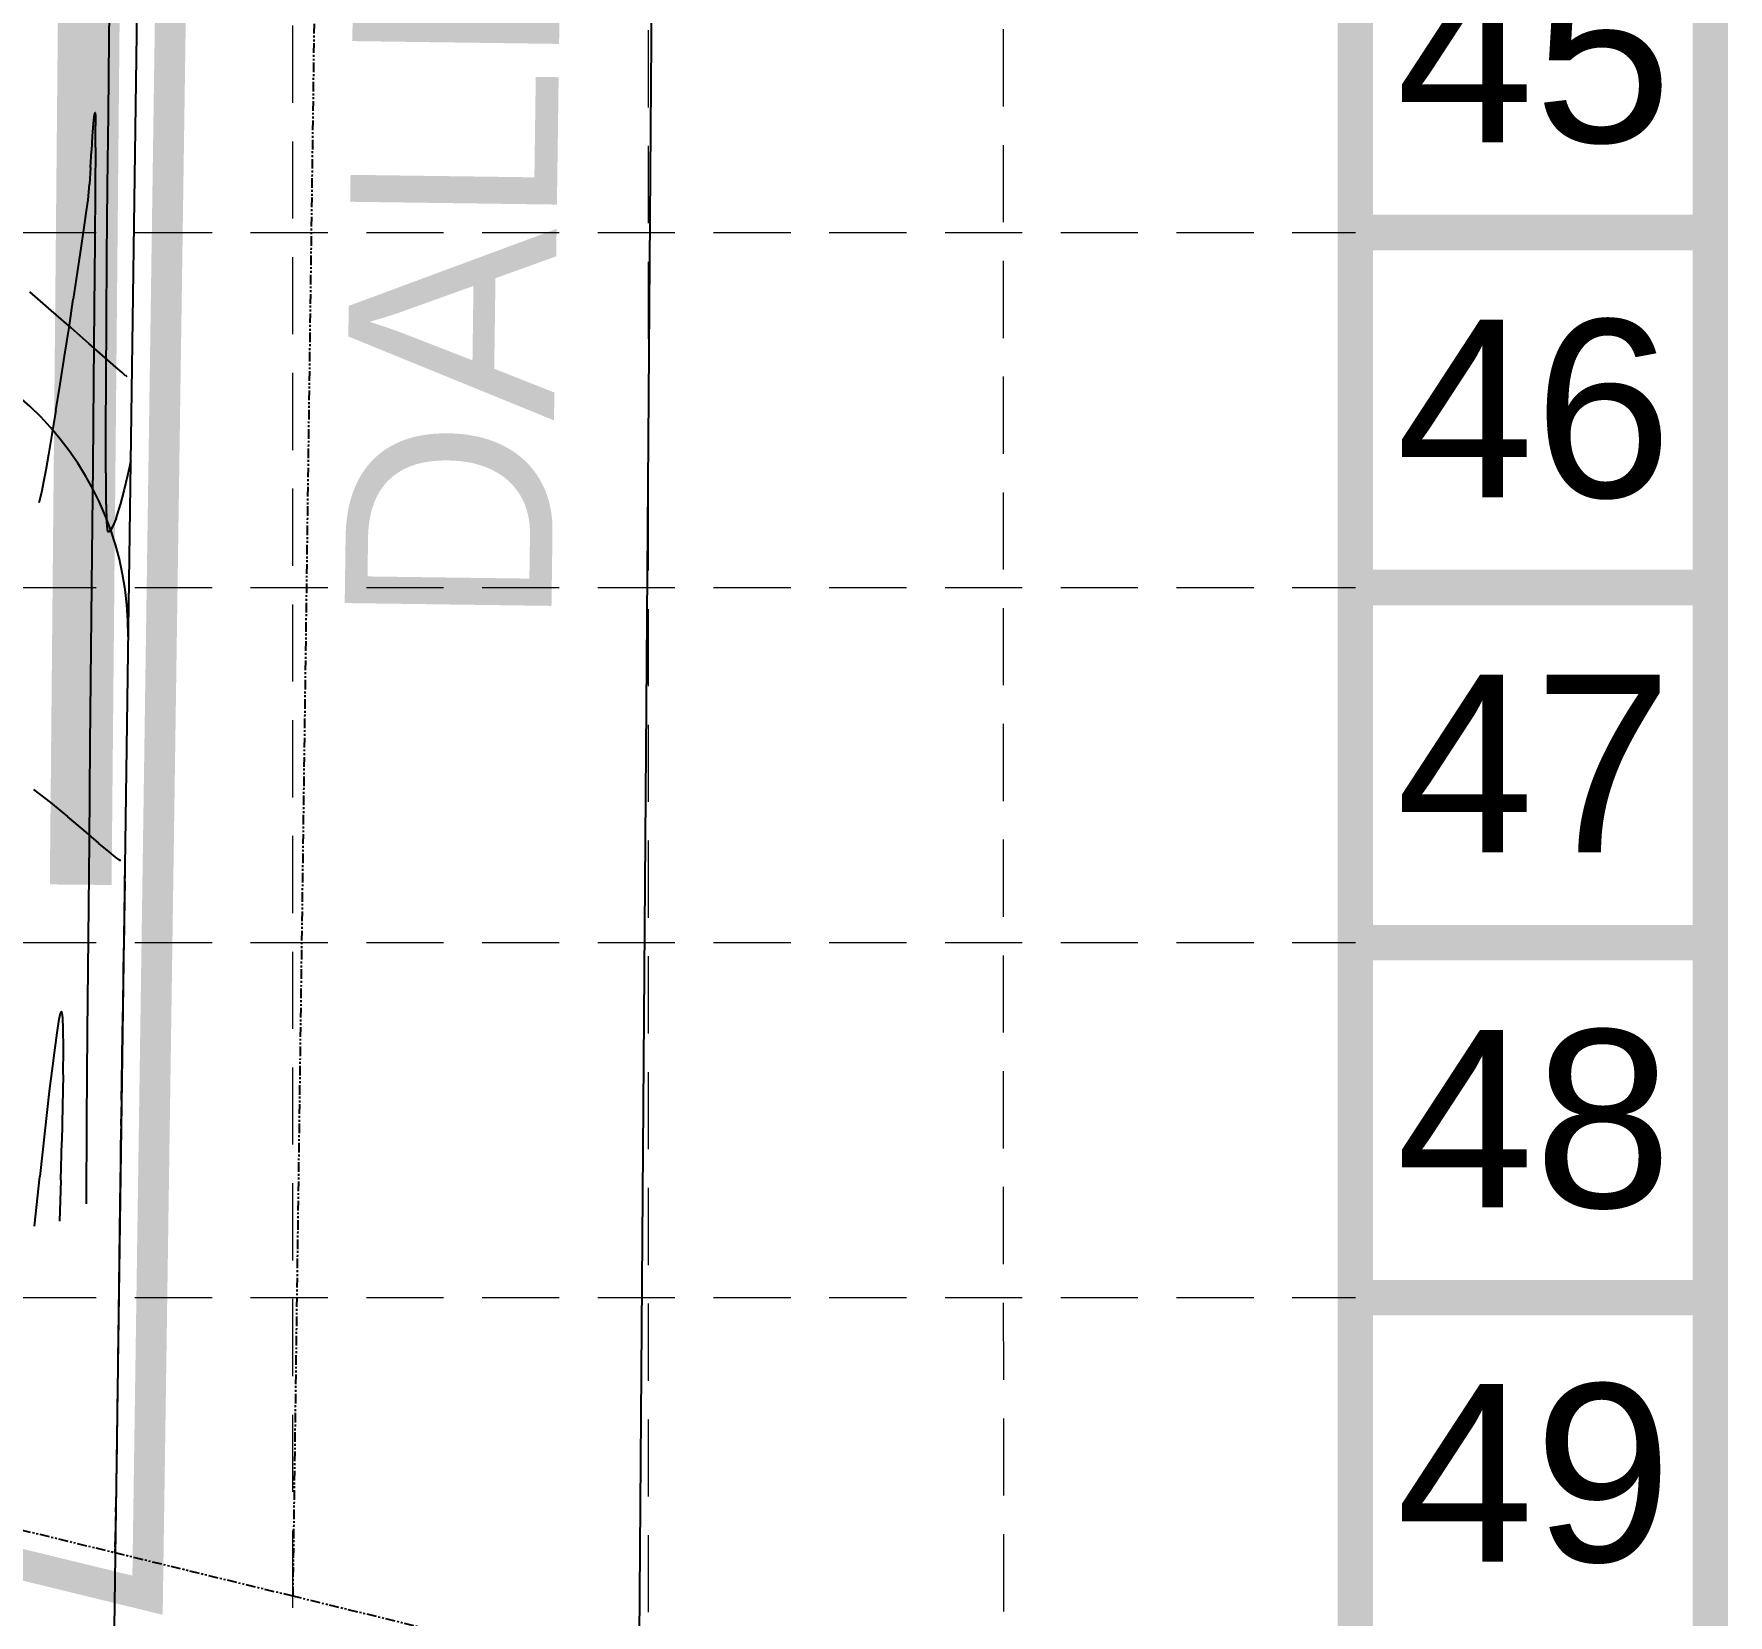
# Model space of a CAD drawing. Header units: inches. Extents: x 6967 to 7890, y 13663 to 15138.
# Drawn here: x 7780 to 7889.8, y 13988.9 to 14091.3 of the extents above; entities that cross this region are included whole.
import ezdxf
from ezdxf.enums import TextEntityAlignment as Align

# ---------------------------------------------------------------- set-up
doc = ezdxf.new("R2010")
doc.units = ezdxf.units.IN
doc.header["$MEASUREMENT"] = 0
for name, pattern in [('DASHED', [0.75, 0.5, -0.25]), ('HIDDEN', [0.375, 0.25, -0.125]), ('xGWI003pt$0$PHANTOM2', [1.25, 0.625, -0.125, 0.125, -0.125, 0.125, -0.125])]:
    doc.linetypes.add(name, pattern=pattern)
for name, color, linetype in [('BASE', 7, 'Continuous'), ('EC', 35, 'Continuous'), ('GRID', 254, 'HIDDEN'), ('LIMITS OF DISTURBANCE', 1, 'HIDDEN'), ('PC', 35, 'Continuous'), ('SILT FENCE', 200, 'Continuous'), ('V-ROAD-BACK-P', 2, 'Continuous'), ('XGWI003AR$0$C-PKNG-CURB-FACE-N', 4, 'Continuous'), ('xGWI003pt$0$C-ANNO-ROAD-E', 6, 'Continuous'), ('xGWI003pt$0$C-RWAY-DCTD-E', 6, 'xGWI003pt$0$PHANTOM2')]:
    doc.layers.add(name, color=color, linetype=linetype)
doc.styles.get("Standard").update_dxf_attribs({"font": 'ARIAL.TTF'})

msp = doc.modelspace()

# ---------------------------------------------------------------- linework, layer by layer
at = {"layer": 'BASE', "const_width": 2.3}
for points in [[(7888.68, 13664.43), (7888.68, 15136.57), (6968.59, 15136.57), (6968.59, 13664.43)], [(7865.68, 13687.43), (7865.68, 15113.57), (6991.59, 15113.57), (6991.59, 13687.43)]]:
    msp.add_lwpolyline(points, close=True, dxfattribs=at)
for points in [[(7888.68, 14078.47), (7865.68, 14078.47)], [(7888.68, 14055.47), (7865.68, 14055.47)], [(7888.68, 14032.46), (7865.68, 14032.46)], [(7888.68, 14009.46), (7865.68, 14009.46)]]:
    msp.add_lwpolyline(points, dxfattribs=at)
at = {"layer": 'EC', "color": 35}
for points, elevation in [([(7784.92, 14091.03), (7784.98, 14095.93)], 667), ([(7783.93, 14085.95), (7783.88, 14085.5)], 668), ([(7783.98, 14086.15), (7783.93, 14085.95)], 668), ([(7784.01, 14086.22), (7783.98, 14086.15)], 668), ([(7784.05, 14086.01), (7784.04, 14086.2)], 668), ([(7783.88, 14085.5), (7783.83, 14084.71)], 668), ([(7784.78, 14076.93), (7784.82, 14081.44)], 667), ([(7783.44, 14079.87), (7783.29, 14078.8)], 668), ([(7783.29, 14078.8), (7783.09, 14077.44)], 668), ([(7783.09, 14077.44), (7782.85, 14075.87)], 668), ([(7782.58, 14074.14), (7782.3, 14072.31)], 668), ([(7784.72, 14068.94), (7784.75, 14072.73)], 667), ([(7780.99, 14064.08), (7780.82, 14063.06)], 668), ([(7780.82, 14063.06), (7780.7, 14062.41)], 668), ([(7784.74, 14060.84), (7784.72, 14062.9)], 667), ([(7786.12, 14062.73), (7785.9, 14061.82)], 667), ([(7786.24, 14063.29), (7786.12, 14062.73)], 667), ([(7786.31, 14063.64), (7786.3, 14063.56)], 667), ([(7780.54, 14061.63), (7780.37, 14060.95)], 668), ([(7780.7, 14062.41), (7780.54, 14061.63)], 668), ([(7785.9, 14061.82), (7785.64, 14060.83)], 667), ([(7785.37, 14059.94), (7785.15, 14059.39)], 667), ([(7784.85, 14059.06), (7784.83, 14059.08)], 667), ([(7784.99, 14059.14), (7784.89, 14059.07)], 667), ([(7783.7, 14045.3), (7783.76, 14051.53)], 668), ([(7783.64, 14039.01), (7783.7, 14045.3)], 668), ([(7783.58, 14032.77), (7783.64, 14039.01)], 668), ([(7781.8, 14027.98), (7781.76, 14027.87)], 669), ([(7781.84, 14027.98), (7781.82, 14028)], 669), ([(7783.48, 14020.93), (7783.53, 14026.71)], 668), ([(7781.87, 14019.57), (7781.92, 14021.87)], 669), ([(7780.42, 14017.31), (7780.07, 14014.09)], 669)]:
    msp.add_lwpolyline(points, dxfattribs=dict(at, elevation=elevation))
at = {"layer": 'EC', "color": 35, "extrusion": (0.999939, -0.011002, 0), "elevation": 7629.43}
msp.add_lwpolyline([(14170.96, 667), (14175.82, 667)], dxfattribs=at)
at = {"layer": 'EC', "color": 35, "extrusion": (0.374104, -0.927387, 0), "elevation": -10151.34}
msp.add_lwpolyline([(12488.52, 668), (12488.5, 668)], dxfattribs=at)
at = {"layer": 'EC', "color": 35, "extrusion": (0.971546, 0.23685, 0), "elevation": 10898.87}
msp.add_lwpolyline([(11841.74, 668), (11841.77, 668)], dxfattribs=at)
at = {"layer": 'EC', "color": 35, "extrusion": (0.999907, 0.013672, 0), "elevation": 7975.91}
msp.add_lwpolyline([(13977.65, 668), (13978.27, 668)], dxfattribs=at)
at = {"layer": 'EC', "color": 35, "extrusion": (0.999946, -0.010382, 0), "elevation": 7638.21}
msp.add_lwpolyline([(14161.5, 667), (14166.22, 667)], dxfattribs=at)
at = {"layer": 'EC', "color": 35, "extrusion": (0.998458, -0.055517, 0), "elevation": 6989.88}
msp.add_lwpolyline([(14495.13, 668), (14494.16, 668)], dxfattribs=at)
at = {"layer": 'EC', "color": 35, "extrusion": (0.999999, 0.001069, 0), "elevation": 7799.1}
msp.add_lwpolyline([(14075.65, 668), (14077.06, 668)], dxfattribs=at)
at = {"layer": 'EC', "color": 35, "extrusion": (0.998347, -0.057476, 0), "elevation": 6961.42}
msp.add_lwpolyline([(14507.85, 668), (14506.78, 668)], dxfattribs=at)
at = {"layer": 'EC', "color": 35, "extrusion": (0.999989, -0.004649, 0), "elevation": 7718.5}
msp.add_lwpolyline([(14117.37, 668), (14120.01, 668)], dxfattribs=at)
at = {"layer": 'EC', "color": 35, "extrusion": (0.997455, -0.071297, 0), "elevation": 6759.86}
msp.add_lwpolyline([(14601.8, 668), (14600.71, 668)], dxfattribs=at)
at = {"layer": 'EC', "color": 35, "extrusion": (0.99504, -0.099473, 0), "elevation": 6344.29}
msp.add_lwpolyline([(14786.02, 668), (14785, 668)], dxfattribs=at)
at = {"layer": 'EC', "color": 35, "extrusion": (0.999972, -0.007428, 0), "elevation": 7679.23}
msp.add_lwpolyline([(14135.28, 668), (14138.77, 668)], dxfattribs=at)
at = {"layer": 'EC', "color": 35, "extrusion": (0.991273, -0.131828, 0), "elevation": 5859.39}
msp.add_lwpolyline([(14983.78, 668), (14983.06, 668)], dxfattribs=at)
at = {"layer": 'EC', "color": 35, "extrusion": (0.999961, -0.008845, 0), "elevation": 7659.19}
msp.add_lwpolyline([(14141.91, 668), (14146.15, 668)], dxfattribs=at)
at = {"layer": 'EC', "color": 35, "extrusion": (0.999967, -0.008069, 0), "elevation": 7670.94}
msp.add_lwpolyline([(14135.09, 667), (14139.28, 667)], dxfattribs=at)
at = {"layer": 'EC', "color": 35, "extrusion": (0.988553, -0.150872, 0), "elevation": 5570.11}
msp.add_lwpolyline([(15088.96, 668), (15087.21, 668)], dxfattribs=at)
at = {"layer": 'EC', "color": 35, "extrusion": (0.999954, -0.009623, 0), "elevation": 7648.19}
msp.add_lwpolyline([(14143, 668), (14147.87, 668)], dxfattribs=at)
at = {"layer": 'EC', "color": 35, "extrusion": (0.98808, -0.15394, 0), "elevation": 5523.25}
msp.add_lwpolyline([(15102.58, 668), (15100.7, 668)], dxfattribs=at)
at = {"layer": 'EC', "color": 35, "extrusion": (0.987849, -0.155416, 0), "elevation": 5500.68}
msp.add_lwpolyline([(15108.94, 668), (15107.1, 668)], dxfattribs=at)
at = {"layer": 'EC', "color": 35, "extrusion": (0.987586, -0.157078, 0), "elevation": 5475.25}
msp.add_lwpolyline([(15116.34, 668), (15114.61, 668)], dxfattribs=at)
at = {"layer": 'EC', "color": 35, "extrusion": (0.99995, -0.010035, 0), "elevation": 7642.36}
msp.add_lwpolyline([(14140.78, 668), (14146.15, 668)], dxfattribs=at)
at = {"layer": 'EC', "color": 35, "extrusion": (0.999995, -0.003032, 0), "elevation": 7742.03}
msp.add_lwpolyline([(14089.17, 667), (14092.48, 667)], dxfattribs=at)
at = {"layer": 'EC', "color": 35, "extrusion": (0.987251, -0.159172, 0), "elevation": 5443.19}
msp.add_lwpolyline([(15126.18, 668), (15124.62, 668)], dxfattribs=at)
at = {"layer": 'EC', "color": 35, "extrusion": (0.986762, -0.162172, 0), "elevation": 5397.19}
msp.add_lwpolyline([(15141.09, 668), (15139.76, 668)], dxfattribs=at)
at = {"layer": 'EC', "color": 35, "extrusion": (0.999998, 0.001871, 0), "elevation": 7811.01}
msp.add_lwpolyline([(14048.31, 667), (14051.04, 667)], dxfattribs=at)
at = {"layer": 'EC', "color": 35, "extrusion": (0.999948, -0.010204, 0), "elevation": 7639.97}
msp.add_lwpolyline([(14136.29, 668), (14142.07, 668)], dxfattribs=at)
at = {"layer": 'EC', "color": 35, "extrusion": (0.978334, -0.207032, 0), "elevation": 4705.99}
msp.add_lwpolyline([(15370.87, 667), (15370.6, 667)], dxfattribs=at)
at = {"layer": 'EC', "color": 35, "extrusion": (0.979786, -0.200051, 0), "elevation": 4815.48}
msp.add_lwpolyline([(15337.02, 667), (15337.01, 667)], dxfattribs=at)
at = {"layer": 'EC', "color": 35, "extrusion": (0.999591, 0.028607, 0), "elevation": 8183.8}
msp.add_lwpolyline([(13831.27, 667), (13832.38, 667)], dxfattribs=at)
at = {"layer": 'EC', "color": 35, "extrusion": (0.955192, -0.295985, 0), "elevation": 3274.99}
msp.add_lwpolyline([(15735.24, 667), (15734.3, 667)], dxfattribs=at)
at = {"layer": 'EC', "color": 35, "extrusion": (0.997773, 0.066708, 0), "elevation": 8705.33}
msp.add_lwpolyline([(13508.61, 667), (13509.1, 667)], dxfattribs=at)
at = {"layer": 'EC', "color": 35, "extrusion": (0.848643, -0.528965, 0), "elevation": -830.12}
msp.add_lwpolyline([(16049.48, 667), (16049.19, 667)], dxfattribs=at)
at = {"layer": 'EC', "color": 35, "extrusion": (0.985234, 0.171213, 0), "elevation": 10076.98}
msp.add_lwpolyline([(12518.63, 667), (12518.78, 667)], dxfattribs=at)
at = {"layer": 'EC', "color": 35, "extrusion": (0.092801, -0.995685, 0), "elevation": -13275.95}
msp.add_lwpolyline([(9055.99, 667), (9055.94, 667)], dxfattribs=at)
at = {"layer": 'EC', "color": 35, "extrusion": (0.999948, -0.010187, 0), "elevation": 7640.22}
msp.add_lwpolyline([(14130.09, 668), (14136.16, 668)], dxfattribs=at)
at = {"layer": 'EC', "color": 35, "extrusion": (0.999964, -0.008451, 0), "elevation": 7664.71}
msp.add_lwpolyline([(14091.98, 668), (14098.05, 668)], dxfattribs=at)
at = {"layer": 'EC', "color": 35, "extrusion": (0.986804, -0.161922, 0), "elevation": 5407.62}
msp.add_lwpolyline([(15102.4, 669), (15101.51, 669)], dxfattribs=at)
at = {"layer": 'EC', "color": 35, "extrusion": (0.975906, -0.218189, 0), "elevation": 4533.54}
msp.add_lwpolyline([(15387.78, 669), (15387.39, 669)], dxfattribs=at)
at = {"layer": 'EC', "color": 35, "extrusion": (0.582252, -0.813009, 0), "elevation": -6873.9}
msp.add_lwpolyline([(14494.52, 669), (14494.49, 669)], dxfattribs=at)
at = {"layer": 'EC', "color": 35, "extrusion": (0.941596, 0.336746, 0), "elevation": 12051.21}
msp.add_lwpolyline([(10588.08, 669), (10588.19, 669)], dxfattribs=at)
at = {"layer": 'EC', "color": 35, "extrusion": (0.99164, 0.129039, 0), "elevation": 9526.96}
msp.add_lwpolyline([(12906.14, 669), (12906.45, 669)], dxfattribs=at)
at = {"layer": 'EC', "color": 35, "extrusion": (0.998795, 0.049086, 0), "elevation": 8461.09}
msp.add_lwpolyline([(13627.99, 669), (13628.69, 669)], dxfattribs=at)
at = {"layer": 'EC', "color": 35, "extrusion": (0.99078, -0.135484, 0), "elevation": 5809.4}
msp.add_lwpolyline([(14951.55, 669), (14949.91, 669)], dxfattribs=at)
at = {"layer": 'EC', "color": 35, "extrusion": (0.999932, 0.011678, 0), "elevation": 7945.22}
msp.add_lwpolyline([(13933.76, 669), (13935.05, 669)], dxfattribs=at)
at = {"layer": 'EC', "color": 35, "extrusion": (0.999975, -0.007124, 0), "elevation": 7681.85}
msp.add_lwpolyline([(14078.99, 669), (14080.68, 669)], dxfattribs=at)
at = {"layer": 'EC', "color": 35, "extrusion": (0.99253, -0.121999, 0), "elevation": 6012.15}
msp.add_lwpolyline([(14869.53, 669), (14867.37, 669)], dxfattribs=at)
at = {"layer": 'EC', "color": 35, "extrusion": (0.999851, -0.017251, 0), "elevation": 7538.87}
msp.add_lwpolyline([(14154.03, 669), (14156.06, 669)], dxfattribs=at)
at = {"layer": 'EC', "color": 35, "extrusion": (0.993419, -0.114538, 0), "elevation": 6123.69}
msp.add_lwpolyline([(14821.78, 669), (14819.18, 669)], dxfattribs=at)
at = {"layer": 'EC', "color": 35, "extrusion": (0.999981, -0.006123, 0), "elevation": 7697.49}
msp.add_lwpolyline([(14062.94, 668), (14068.32, 668)], dxfattribs=at)
at = {"layer": 'EC', "color": 35, "extrusion": (0.99395, -0.10983, 0), "elevation": 6193.83}
msp.add_lwpolyline([(14790, 669), (14787.04, 669)], dxfattribs=at)
at = {"layer": 'EC', "color": 35, "extrusion": (0.999629, -0.027251, 0), "elevation": 7396.93}
msp.add_lwpolyline([(14223.92, 669), (14226.43, 669)], dxfattribs=at)
at = {"layer": 'EC', "color": 35, "extrusion": (0.999558, -0.029715, 0), "elevation": 7361.85}
msp.add_lwpolyline([(14239.45, 669), (14242.11, 669)], dxfattribs=at)
at = {"layer": 'GRID', "color": 252, "linetype": 'HIDDEN', "lineweight": 0, "ltscale": 20}
for p, q in [((7796.84, 13779.37), (7796.77, 15114.09)), ((7819.9, 13779.07), (7819.78, 15114.09)), ((7842.91, 13779.13), (7842.78, 15114.09)), ((6991.59, 14078.47), (7865.68, 14078.47)), ((6991.59, 14055.47), (7865.68, 14055.47)), ((6991.59, 14032.46), (7865.68, 14032.46)), ((6991.59, 14009.46), (7865.68, 14009.46))]:
    msp.add_line(p, q, dxfattribs=at)
at = {"layer": 'LIMITS OF DISTURBANCE', "linetype": 'DASHED', "ltscale": 25, "const_width": 2}
msp.add_lwpolyline([(7470.5, 14064.56), (7646.85, 14024.45), (7787.41, 13990.18), (7791.29, 14258.17, 0.452986), (7760.89, 14285.63), (7756.8, 14435.94), (7759.66, 14613.39), (7774.17, 14755.27)], format="xyb", dxfattribs=at)
at = {"layer": 'PC', "color": 25}
for points, elevation in [([(7781.16, 14073.42), (7779.79, 14074.63)], 667), ([(7785.76, 14069.39), (7785.35, 14069.75)], 667), ([(7781.15, 14041.53), (7780.05, 14042.38)], 668), ([(7782.25, 14040.62), (7781.15, 14041.53)], 668), ([(7784.92, 14038.33), (7784.26, 14038.89)], 668), ([(7785.34, 14038), (7784.92, 14038.33)], 668), ([(7785.91, 14033.77), (7785.93, 14035.23)], 668), ([(7785.73, 14022.26), (7785.75, 14023.47)], 668), ([(7785.71, 14020.6), (7785.71, 14021.02)], 668), ([(7785.7, 14019.88), (7785.7, 14020.24)], 668), ([(7785.66, 14016.98), (7785.68, 14018.2)], 668), ([(7785.51, 14005.55), (7785.53, 14006.89)], 668), ([(7785.49, 14003.91), (7785.5, 14004.52)], 668), ([(7785.48, 14003.2), (7785.49, 14003.91)], 668), ([(7785.47, 14002.57), (7785.48, 14003.2)], 668), ([(7785.38, 13996.17), (7785.4, 13996.81)], 668), ([(7785.4, 13996.81), (7785.4, 13997.42)], 668)]:
    msp.add_lwpolyline(points, dxfattribs=dict(at, elevation=elevation))
at = {"layer": 'PC', "color": 25, "extrusion": (-0.659364, -0.751823, 0), "elevation": -15711.35}
msp.add_lwpolyline([(-3427.73, 667), (-3429.45, 667)], dxfattribs=at)
at = {"layer": 'PC', "color": 25, "extrusion": (-0.659774, -0.751464, 0), "elevation": -15709.48}
msp.add_lwpolyline([(-3434.72, 667), (-3436.3, 667)], dxfattribs=at)
at = {"layer": 'PC', "color": 25, "extrusion": (0.659641, 0.751581, 0), "elevation": 15710.09}
msp.add_lwpolyline([(3430.58, 667), (3431.94, 667)], dxfattribs=at)
at = {"layer": 'PC', "color": 25, "extrusion": (-0.658809, -0.752311, 0), "elevation": -15713.88}
msp.add_lwpolyline([(-3412.27, 667), (-3413.18, 667)], dxfattribs=at)
at = {"layer": 'PC', "color": 25, "extrusion": (0.65522, 0.755438, 0), "elevation": 15729.94}
msp.add_lwpolyline([(3336.58, 667), (3336.88, 667)], dxfattribs=at)
at = {"layer": 'PC', "color": 25, "extrusion": (0.653253, 0.75714, 0), "elevation": 15738.57}
msp.add_lwpolyline([(3295.52, 667), (3295.65, 667)], dxfattribs=at)
at = {"layer": 'PC', "color": 25, "extrusion": (-0.651316, -0.758807, 0), "elevation": -15722.82}
msp.add_lwpolyline([(-3238.26, 668), (-3239.65, 668)], dxfattribs=at)
at = {"layer": 'PC', "color": 25, "extrusion": (0.654411, 0.756139, 0), "elevation": 15709.46}
msp.add_lwpolyline([(3301.23, 668), (3302.49, 668)], dxfattribs=at)
at = {"layer": 'PC', "color": 25, "extrusion": (0.596991, 0.802248, 0), "elevation": 15909.73}
msp.add_lwpolyline([(2134.49, 668), (2134.78, 668)], dxfattribs=at)
at = {"layer": 'PC', "color": 25, "extrusion": (-0.567653, -0.823268, 0), "elevation": -15976.39}
msp.add_lwpolyline([(-1558.87, 668), (-1559, 668)], dxfattribs=at)
at = {"layer": 'PC', "color": 25, "extrusion": (0.99988, -0.015515, 0), "elevation": 7567.24}
msp.add_lwpolyline([(14154.35, 668), (14155.53, 668)], dxfattribs=at)
at = {"layer": 'PC', "color": 25, "extrusion": (0.99988, -0.015501, 0), "elevation": 7567.43}
msp.add_lwpolyline([(14155.42, 668), (14156.24, 668)], dxfattribs=at)
at = {"layer": 'PC', "color": 25, "extrusion": (0.99988, -0.01552, 0), "elevation": 7567.17}
msp.add_lwpolyline([(14151.24, 668), (14152.91, 668)], dxfattribs=at)
at = {"layer": 'PC', "color": 25, "extrusion": (0.99988, -0.015517, 0), "elevation": 7567.21}
msp.add_lwpolyline([(14149.42, 668), (14151.22, 668)], dxfattribs=at)
at = {"layer": 'PC', "color": 25, "extrusion": (0.99988, -0.015512, 0), "elevation": 7567.28}
msp.add_lwpolyline([(14147.54, 668), (14149.38, 668)], dxfattribs=at)
at = {"layer": 'PC', "color": 25, "extrusion": (0.99988, -0.015504, 0), "elevation": 7567.39}
msp.add_lwpolyline([(14145.67, 668), (14147.48, 668)], dxfattribs=at)
at = {"layer": 'PC', "color": 25, "extrusion": (0.99988, -0.015492, 0), "elevation": 7567.56}
msp.add_lwpolyline([(14143.9, 668), (14145.58, 668)], dxfattribs=at)
at = {"layer": 'PC', "color": 25, "extrusion": (0.99988, -0.015473, 0), "elevation": 7567.83}
msp.add_lwpolyline([(14142.26, 668), (14143.75, 668)], dxfattribs=at)
at = {"layer": 'PC', "color": 25, "extrusion": (0.999882, -0.015366, 0), "elevation": 7569.35}
msp.add_lwpolyline([(14139.4, 668), (14140.24, 668)], dxfattribs=at)
at = {"layer": 'PC', "color": 25, "extrusion": (0.999886, -0.015105, 0), "elevation": 7573.04}
msp.add_lwpolyline([(14137.02, 668), (14137.42, 668)], dxfattribs=at)
at = {"layer": 'PC', "color": 25, "extrusion": (0.999917, -0.012892, 0), "elevation": 7604.3}
msp.add_lwpolyline([(14118.67, 668), (14119.09, 668)], dxfattribs=at)
at = {"layer": 'PC', "color": 25, "extrusion": (0.999915, -0.013043, 0), "elevation": 7602.18}
msp.add_lwpolyline([(14120.59, 668), (14120.95, 668)], dxfattribs=at)
at = {"layer": 'PC', "color": 25, "extrusion": (0.999914, -0.013128, 0), "elevation": 7600.97}
msp.add_lwpolyline([(14119.2, 668), (14120.06, 668)], dxfattribs=at)
at = {"layer": 'PC', "color": 25, "extrusion": (0.999914, -0.01313, 0)}
for points, elevation in [([(14120.07, 668), (14120.48, 668)], 7600.94), ([(14114.83, 668), (14116.51, 668)], 7600.95)]:
    msp.add_lwpolyline(points, dxfattribs=dict(at, elevation=elevation))
at = {"layer": 'PC', "color": 25, "extrusion": (0.999914, -0.013129, 0), "elevation": 7600.96}
msp.add_lwpolyline([(14116.5, 668), (14117.99, 668)], dxfattribs=at)
at = {"layer": 'PC', "color": 25, "extrusion": (0.999914, -0.013131, 0), "elevation": 7600.93}
msp.add_lwpolyline([(14113.05, 668), (14114.84, 668)], dxfattribs=at)
at = {"layer": 'PC', "color": 25, "extrusion": (0.999914, -0.013133, 0), "elevation": 7600.9}
msp.add_lwpolyline([(14111.26, 668), (14113.07, 668)], dxfattribs=at)
at = {"layer": 'PC', "color": 25, "extrusion": (0.999914, -0.013136, 0), "elevation": 7600.86}
msp.add_lwpolyline([(14109.54, 668), (14111.28, 668)], dxfattribs=at)
at = {"layer": 'PC', "color": 25, "extrusion": (0.999914, -0.01314, 0), "elevation": 7600.8}
msp.add_lwpolyline([(14107.99, 668), (14109.57, 668)], dxfattribs=at)
at = {"layer": 'PC', "color": 25, "extrusion": (0.999913, -0.01316, 0), "elevation": 7600.53}
msp.add_lwpolyline([(14105.76, 668), (14106.79, 668)], dxfattribs=at)
at = {"layer": 'PC', "color": 25, "extrusion": (0.999911, -0.013369, 0), "elevation": 7597.57}
msp.add_lwpolyline([(14104.83, 668), (14105.41, 668)], dxfattribs=at)
at = {"layer": 'PC', "color": 25, "extrusion": (0.99991, -0.013393, 0), "elevation": 7597.24}
msp.add_lwpolyline([(14104.42, 668), (14105, 668)], dxfattribs=at)
at = {"layer": 'PC', "color": 25, "extrusion": (0.99991, -0.01339, 0), "elevation": 7597.28}
msp.add_lwpolyline([(14103.78, 668), (14104.4, 668)], dxfattribs=at)
at = {"layer": 'PC', "color": 25, "extrusion": (0.999918, -0.012779, 0), "elevation": 7605.9}
msp.add_lwpolyline([(14097.69, 668), (14098.42, 668)], dxfattribs=at)
at = {"layer": 'PC', "color": 25, "extrusion": (0.999911, -0.013366, 0), "elevation": 7597.62}
msp.add_lwpolyline([(14102.89, 668), (14103.6, 668)], dxfattribs=at)
at = {"layer": 'PC', "color": 25, "extrusion": (0.999928, -0.011987, 0), "elevation": 7617.05}
msp.add_lwpolyline([(14091, 668), (14091.67, 668)], dxfattribs=at)
at = {"layer": 'PC', "color": 25, "extrusion": (0.99992, -0.012673, 0), "elevation": 7607.38}
msp.add_lwpolyline([(14094.97, 668), (14095.58, 668)], dxfattribs=at)
at = {"layer": 'PC', "color": 25, "extrusion": (0.999929, -0.011906, 0), "elevation": 7618.2}
msp.add_lwpolyline([(14089.74, 668), (14090.38, 668)], dxfattribs=at)
at = {"layer": 'PC', "color": 25, "extrusion": (0.999801, -0.019932, 0), "elevation": 7504.86}
msp.add_lwpolyline([(14147.97, 668), (14148.57, 668)], dxfattribs=at)
at = {"layer": 'PC', "color": 25, "extrusion": (0.999677, -0.025424, 0), "elevation": 7427.04}
msp.add_lwpolyline([(14187.46, 668), (14187.95, 668)], dxfattribs=at)
at = {"layer": 'PC', "color": 25, "extrusion": (0.999672, -0.025598, 0), "elevation": 7424.57}
msp.add_lwpolyline([(14189.25, 668), (14189.74, 668)], dxfattribs=at)
at = {"layer": 'PC', "color": 25, "extrusion": (0.999724, -0.023508, 0), "elevation": 7454.22}
msp.add_lwpolyline([(14174.19, 668), (14174.72, 668)], dxfattribs=at)
at = {"layer": 'PC', "color": 25, "extrusion": (0.999782, -0.020886, 0), "elevation": 7491.35}
msp.add_lwpolyline([(14152.84, 668), (14153.18, 668)], dxfattribs=at)
at = {"layer": 'PC', "color": 25, "extrusion": (0.999727, -0.023373, 0), "elevation": 7456.13}
msp.add_lwpolyline([(14171.77, 668), (14172.19, 668)], dxfattribs=at)
at = {"layer": 'PC', "color": 25, "extrusion": (0.999822, -0.018855, 0), "elevation": 7520.1}
msp.add_lwpolyline([(14137.35, 668), (14137.59, 668)], dxfattribs=at)
at = {"layer": 'PC', "color": 25, "extrusion": (0.999845, -0.017593, 0), "elevation": 7537.93}
msp.add_lwpolyline([(14127.72, 668), (14127.85, 668)], dxfattribs=at)
at = {"layer": 'SILT FENCE', "linetype": 'Continuous', "ltscale": 25, "const_width": 4}
msp.add_lwpolyline([(7117.6, 14220.55), (7125.36, 14241.77), (7144.64, 14284.48), (7191.6, 14377.34), (7241.14, 14390.54), (7283.26, 14368.13), (7378.58, 14333.28, 0.080719), (7711.3, 14276.13), (7748.41, 14279.87, -0.375451), (7785.09, 14252.52), (7783.08, 14036.21)], format="xyb", dxfattribs=at)
at = {"layer": 'V-ROAD-BACK-P', "color": 7}
msp.add_lwpolyline([(7866.21, 14259.6, 0.322064), (7822.18, 14220.77, 0.077684), (7820.62, 14209.97), (7822.8, 14196.68), (7822.81, 14178.97), (7820.65, 14171.41), (7817.83, 13794.75)], format="xyb", dxfattribs=at)
msp.add_lwpolyline([(7789.02, 14257.73), (7783.95, 13895.63)], dxfattribs=at)
at = {"layer": 'XGWI003AR$0$C-PKNG-CURB-FACE-N', "color": 7}
msp.add_arc((7766.15, 14052.57), 20, 359.1992, 89.197, dxfattribs=at)
at = {"layer": 'xGWI003pt$0$C-RWAY-DCTD-E', "color": 7}
for p, q in [((7796.84, 13990.11), (7801.01, 14297.32)), ((7796.84, 13990.11), (7734.65, 14005.26)), ((7870.25, 13972.21), (7796.84, 13990.11))]:
    msp.add_line(p, q, dxfattribs=at)

# ---------------------------------------------------------------- texts
at = {"layer": 'BASE'}
for s, p in [('45', (7877.26, 14090.06)), ('46', (7877.26, 14067.06)), ('47', (7877.26, 14044.06)), ('48', (7877.26, 14021.05)), ('49', (7877.26, 13998.11))]:
    msp.add_text(s, height=11.501, dxfattribs=at).set_placement(p, align=Align.MIDDLE_CENTER)
at = {"layer": 'xGWI003pt$0$C-ANNO-ROAD-E', "color": 7}
msp.add_text('DALLAS NORTH TOLLWAY', height=13.4, rotation=89.2233, dxfattribs=at).set_placement((7815.18, 14171.82), align=Align.CENTER)

doc.saveas('drawing.dxf')
